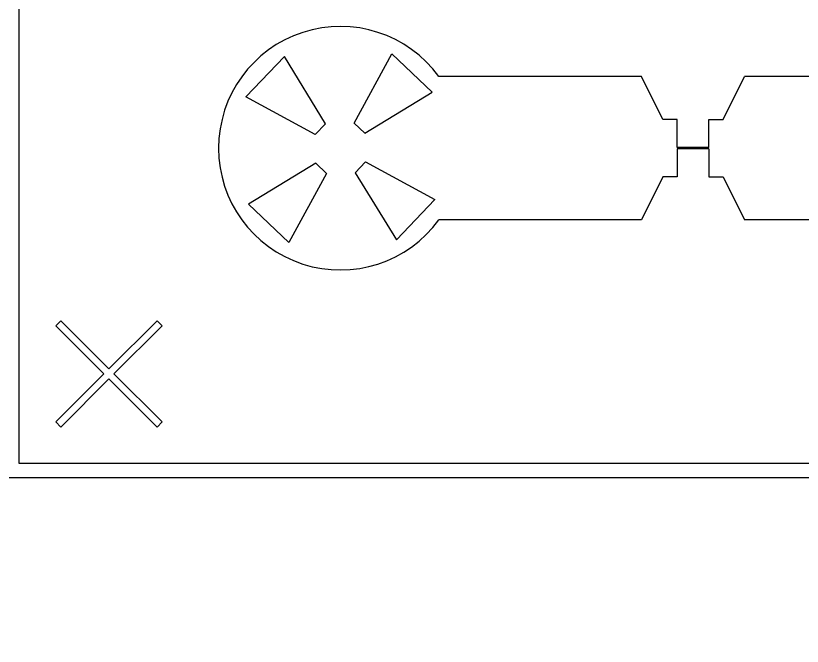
# Model space of a CAD drawing. Header units: inches. Extents: x -271009 to 5700, y -37000 to 38138.
# Drawn here: x -136140 to -130570, y -27127 to -22660 of the extents above; entities that cross this region are included whole.
import ezdxf

# ---------------------------------------------------------------- set-up
doc = ezdxf.new("R2010")
doc.units = ezdxf.units.IN
doc.header["$MEASUREMENT"] = 0

msp = doc.modelspace()

# ---------------------------------------------------------------- linework, layer by layer
for p, q in [((-133743.5, -23420.5), (-133476.4, -22930.3)), ((-133191, -23201.9), (-133476.4, -22930.3)), ((-134509.1, -23234.5), (-134237.5, -22949.1)), ((-133946.5, -23425.5), (-134237.5, -22949.1)), ((-131709.2, -23091.3), (-133143, -23091.3)), ((-131556.9, -23395.7), (-131709.2, -23091.3)), ((-131130.6, -23395.7), (-130978.4, -23091.3)), ((-128022, -23091.3), (-130978.4, -23091.3)), ((-133667.4, -23492.9), (-133191, -23201.9)), ((-134018.9, -23501.6), (-134509.1, -23234.5)), ((-134018.9, -23501.6), (-133946.5, -23425.5)), ((-133667.4, -23492.9), (-133743.5, -23420.5)), ((-131455.4, -23395.7), (-131556.9, -23395.7)), ((-131455.4, -23594.1), (-131455.4, -23395.7)), ((-131232.1, -23594.1), (-131232.1, -23395.7)), ((-131232.1, -23395.7), (-131130.6, -23395.7)), ((-131232.1, -23594.1), (-131455.4, -23594.1)), ((-131232.1, -23603.4), (-131455.4, -23603.4)), ((-131455.4, -23603.4), (-131455.4, -23801.7)), ((-131232.1, -23603.4), (-131232.1, -23801.7)), ((-134013.9, -23704.6), (-134490.3, -23995.6)), ((-134013.9, -23704.6), (-133937.8, -23777)), ((-133662.4, -23695.9), (-133734.8, -23772)), ((-133662.4, -23695.9), (-133172.2, -23963)), ((-133937.8, -23777), (-134204.9, -24267.2)), ((-133734.8, -23772), (-133443.8, -24248.4)), ((-131556.9, -23801.7), (-131709.2, -24106.2)), ((-131455.4, -23801.7), (-131556.9, -23801.7)), ((-131232.1, -23801.7), (-131130.6, -23801.7)), ((-131130.6, -23801.7), (-130978.4, -24106.2)), ((-134490.3, -23995.6), (-134204.9, -24267.2)), ((-133172.2, -23963), (-133443.8, -24248.4)), ((-131709.2, -24106.2), (-133143, -24106.2)), ((-128022, -24106.2), (-130978.4, -24106.2)), ((-135820.8, -24820.6), (-135856.7, -24856.5)), ((-135479.9, -25161.5), (-135820.8, -24820.6)), ((-135139, -24820.6), (-135479.9, -25161.5)), ((-135103.1, -24856.5), (-135139, -24820.6)), ((-135856.7, -24856.5), (-135515.8, -25197.4)), ((-135444, -25197.4), (-135103.1, -24856.5)), ((-135515.8, -25197.4), (-135856.7, -25538.3)), ((-135103.1, -25538.3), (-135444, -25197.4)), ((-135820.8, -25574.2), (-135479.9, -25233.3)), ((-135479.9, -25233.3), (-135139, -25574.2)), ((-135856.7, -25538.3), (-135820.8, -25574.2)), ((-135139, -25574.2), (-135103.1, -25538.3)), ((-113784.2, -25933.2), (-136215.8, -25933.2))]:
    msp.add_line(p, q)
msp.add_lwpolyline([(-137000, 35000, 6), (-113000, 35000)], format="xyb", close=True)
msp.add_lwpolyline([(-125050.8, -25831.7), (-136114.3, -25831.7), (-136114.3, -17305.7), (-125050.8, -17305.7)], close=True)
msp.add_arc((-133840.6, -23598.7), 862.7, 36.0319, 323.9681)

doc.saveas('drawing.dxf')
